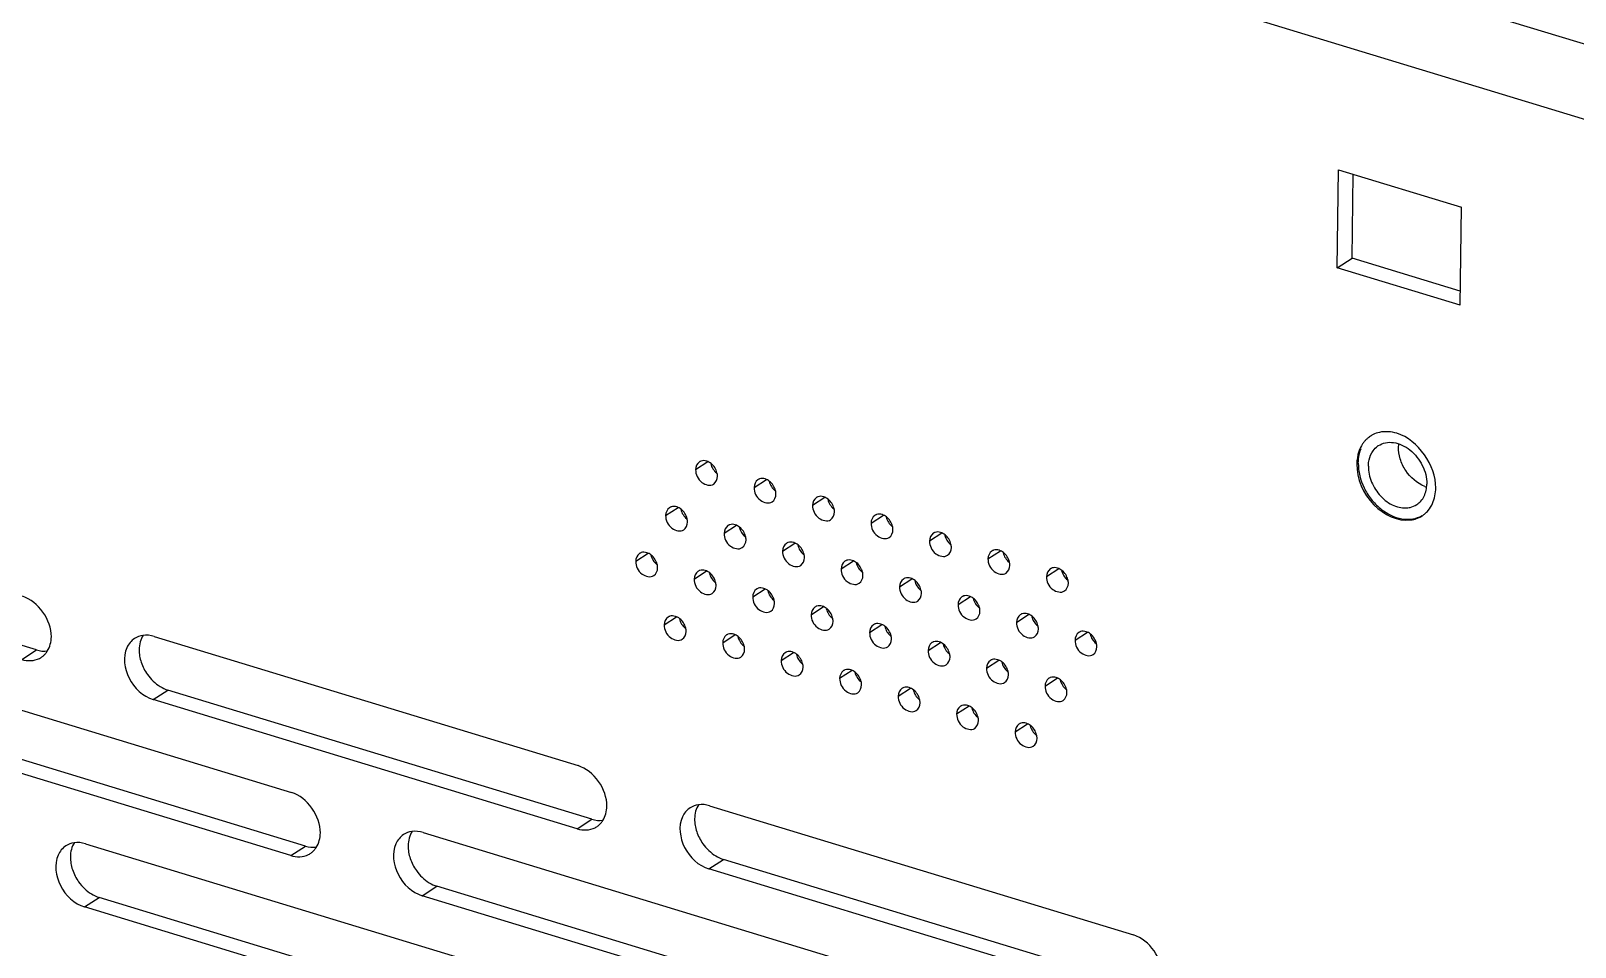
# Model space of a CAD drawing. Header units: millimetres. Extents: x -177 to 18421, y -5017 to 3255.
# Drawn here: x 13076 to 13097.94, y 2012.92 to 2025.94 of the extents above; entities that cross this region are included whole.
import ezdxf

# ---------------------------------------------------------------- set-up
doc = ezdxf.new("R2010")
doc.units = ezdxf.units.MM
doc.header["$LTSCALE"] = 46.255
doc.layers.get('0').update_dxf_attribs({"linetype": 'CONTINUOUS'})
doc.layers.add('02___PRT_ALL_AXES', color=7, linetype='CONTINUOUS')

msp = doc.modelspace()

# ---------------------------------------------------------------- linework, layer by layer
at = {"color": 3, "linetype": 'Continuous'}
for p, q in [((13108.245, 2022.651), (13014.996, 2051.076)), ((13107.819, 2021.708), (13014.57, 2050.132)), ((13094.564, 2022.571), (13094.582, 2023.963)), ((13094.582, 2023.963), (13096.327, 2023.431)), ((13096.31, 2022.039), (13096.327, 2023.431)), ((13096.31, 2022.039), (13094.564, 2022.571)), ((13077.748, 2017.331), (13083.773, 2015.495)), ((13073.675, 2016.95), (13079.701, 2015.114)), ((13083.762, 2014.597), (13077.736, 2016.434)), ((13079.689, 2014.216), (13073.664, 2016.052)), ((13085.643, 2014.925), (13091.669, 2013.088)), ((13081.571, 2014.544), (13087.596, 2012.707)), ((13076.771, 2014.384), (13082.589, 2012.611)), ((13091.657, 2012.19), (13085.632, 2014.027)), ((13087.585, 2011.809), (13081.559, 2013.646)), ((13082.577, 2011.713), (13076.76, 2013.486))]:
    msp.add_line(p, q, dxfattribs=at)
at = {"color": 7, "linetype": 'Continuous'}
for p, q in [((13094.773, 2022.706), (13094.788, 2023.9)), ((13094.564, 2022.571), (13094.773, 2022.706)), ((13096.312, 2022.237), (13094.773, 2022.706)), ((13094.841, 2019.783), (13094.861, 2019.795)), ((13076.075, 2017.139), (13070.049, 2018.975)), ((13075.866, 2017.004), (13076.075, 2017.139)), ((13077.736, 2016.434), (13077.945, 2016.569)), ((13083.97, 2014.732), (13077.945, 2016.569)), ((13079.898, 2014.351), (13073.872, 2016.188)), ((13083.762, 2014.597), (13083.97, 2014.732)), ((13079.689, 2014.216), (13079.898, 2014.351)), ((13085.632, 2014.027), (13085.84, 2014.162)), ((13091.866, 2012.325), (13085.84, 2014.162)), ((13076.76, 2013.486), (13076.968, 2013.621)), ((13082.786, 2011.848), (13076.968, 2013.621)), ((13081.559, 2013.646), (13081.768, 2013.781)), ((13087.793, 2011.944), (13081.768, 2013.781))]:
    msp.add_line(p, q, dxfattribs=at)
at = {"color": 3, "linetype": 'Continuous'}
for centre, radius, start, end in [((13095.243, 2019.857), 0.383, 116.5592, 119.6843), ((13095.248, 2019.845), 0.396, 102.4555, 116.4908), ((13095.243, 2019.858), 0.381, 127.4008, 133.1466), ((13095.24, 2019.861), 0.377, 122.9462, 127.3869), ((13095.242, 2019.859), 0.38, 119.6846, 122.9466), ((13095.556, 2019.371), 0.39, 309.36, 320.4232), ((13095.553, 2019.389), 0.407, 278.0167, 289.5149), ((13095.559, 2019.372), 0.389, 289.5533, 297.5639), ((13095.563, 2019.365), 0.381, 297.5773, 302.943), ((13095.565, 2019.362), 0.377, 302.9472, 306.1565), ((13095.565, 2019.362), 0.377, 306.1586, 309.3076), ((13075.991, 2017.269), 0.281, 297.2817, 302.9867), ((13075.992, 2017.267), 0.279, 302.9904, 307.4361), ((13075.991, 2017.269), 0.281, 307.4433, 311.4043), ((13083.886, 2014.862), 0.281, 297.2817, 302.9867), ((13083.888, 2014.86), 0.279, 302.9904, 307.4361), ((13083.886, 2014.862), 0.281, 307.4433, 311.4043), ((13079.814, 2014.481), 0.281, 307.4433, 311.4043), ((13079.814, 2014.481), 0.281, 297.2817, 302.9867), ((13079.815, 2014.479), 0.279, 302.9904, 307.4361)]:
    msp.add_arc(centre, radius, start, end, dxfattribs=at)
at = {"color": 7, "linetype": 'Continuous'}
for centre, radius, start, end in [((13095.896, 2020.021), 0.465, 174.0373, 179.2969), ((13095.975, 2019.888), 0.458, 248.4426, 251.849)]:
    msp.add_arc(centre, radius, start, end, dxfattribs=at)
at = {"color": 3, "linetype": 'Continuous'}
for points in [[(13095.41, 2020.218), (13095.331, 2020.242), (13095.244, 2020.249), (13095.163, 2020.231)], [(13095.963, 2019.441), (13095.967, 2019.758), (13095.714, 2020.125), (13095.41, 2020.218)], [(13094.924, 2020.068), (13094.901, 2020.034), (13094.883, 2019.997), (13094.87, 2019.958)], [(13094.87, 2019.958), (13094.851, 2019.902), (13094.842, 2019.842), (13094.841, 2019.783)], [(13095.918, 2019.222), (13095.948, 2019.29), (13095.962, 2019.366), (13095.963, 2019.441)], [(13095.857, 2019.123), (13095.881, 2019.153), (13095.902, 2019.186), (13095.918, 2019.222)], [(13076.288, 2017.326), (13076.291, 2017.561), (13076.103, 2017.833), (13075.878, 2017.901)], [(13077.588, 2017.346), (13077.547, 2017.34), (13077.505, 2017.325), (13077.47, 2017.302)], [(13077.748, 2017.331), (13077.697, 2017.347), (13077.641, 2017.353), (13077.588, 2017.346)], [(13076.23, 2017.12), (13076.269, 2017.18), (13076.287, 2017.255), (13076.288, 2017.326)], [(13077.47, 2017.302), (13077.422, 2017.271), (13077.383, 2017.223), (13077.36, 2017.171)], [(13075.866, 2017.004), (13075.947, 2016.979), (13076.045, 2016.98), (13076.12, 2017.019)], [(13084.183, 2014.919), (13084.186, 2015.155), (13083.998, 2015.426), (13083.773, 2015.495)], [(13080.111, 2014.538), (13080.114, 2014.774), (13079.926, 2015.045), (13079.701, 2015.114)], [(13085.484, 2014.939), (13085.442, 2014.933), (13085.401, 2014.918), (13085.365, 2014.895)], [(13085.643, 2014.925), (13085.592, 2014.94), (13085.537, 2014.947), (13085.484, 2014.939)], [(13084.125, 2014.713), (13084.164, 2014.773), (13084.182, 2014.848), (13084.183, 2014.919)], [(13085.365, 2014.895), (13085.318, 2014.864), (13085.279, 2014.817), (13085.256, 2014.765)], [(13080.053, 2014.332), (13080.092, 2014.392), (13080.11, 2014.467), (13080.111, 2014.538)], [(13081.293, 2014.514), (13081.245, 2014.483), (13081.207, 2014.435), (13081.183, 2014.384)], [(13081.411, 2014.558), (13081.37, 2014.552), (13081.328, 2014.537), (13081.293, 2014.514)], [(13081.571, 2014.544), (13081.52, 2014.559), (13081.464, 2014.565), (13081.411, 2014.558)], [(13083.762, 2014.597), (13083.843, 2014.572), (13083.94, 2014.573), (13084.015, 2014.612)], [(13076.493, 2014.355), (13076.446, 2014.324), (13076.407, 2014.276), (13076.384, 2014.224)], [(13076.612, 2014.398), (13076.57, 2014.393), (13076.529, 2014.378), (13076.493, 2014.355)], [(13076.771, 2014.384), (13076.72, 2014.4), (13076.665, 2014.406), (13076.612, 2014.398)], [(13079.689, 2014.216), (13079.77, 2014.191), (13079.868, 2014.192), (13079.943, 2014.231)], [(13092.078, 2012.512), (13092.081, 2012.748), (13091.894, 2013.019), (13091.669, 2013.088)]]:
    msp.add_open_spline(points, degree=3, dxfattribs=at)
for points, knots in [([(13094.982, 2020.136), (13094.971, 2020.126), (13094.951, 2020.104), (13094.933, 2020.081), (13094.924, 2020.068)], [0, 0, 0, 0, 0.496442, 1, 1, 1, 1]), ([(13094.841, 2019.783), (13094.839, 2019.573), (13095.008, 2019.17), (13095.422, 2018.96), (13095.61, 2018.986)], [0, 0, 0, 0, 0.525156, 1, 1, 1, 1]), ([(13076.177, 2017.058), (13076.187, 2017.067), (13076.206, 2017.086), (13076.222, 2017.108), (13076.23, 2017.12)], [0, 0, 0, 0, 0.495742, 1, 1, 1, 1]), ([(13077.36, 2017.171), (13077.301, 2017.039), (13077.349, 2016.703), (13077.59, 2016.478), (13077.736, 2016.434)], [0, 0, 0, 0, 0.486189, 1, 1, 1, 1]), ([(13084.072, 2014.651), (13084.082, 2014.66), (13084.101, 2014.68), (13084.118, 2014.701), (13084.125, 2014.713)], [0, 0, 0, 0, 0.495742, 1, 1, 1, 1]), ([(13085.256, 2014.765), (13085.196, 2014.633), (13085.244, 2014.296), (13085.485, 2014.072), (13085.632, 2014.027)], [0, 0, 0, 0, 0.486189, 1, 1, 1, 1]), ([(13080, 2014.27), (13080.01, 2014.279), (13080.029, 2014.298), (13080.045, 2014.32), (13080.053, 2014.332)], [0, 0, 0, 0, 0.495742, 1, 1, 1, 1]), ([(13081.183, 2014.384), (13081.124, 2014.252), (13081.172, 2013.915), (13081.413, 2013.69), (13081.559, 2013.646)], [0, 0, 0, 0, 0.486189, 1, 1, 1, 1]), ([(13076.384, 2014.224), (13076.325, 2014.092), (13076.373, 2013.755), (13076.613, 2013.531), (13076.76, 2013.486)], [0, 0, 0, 0, 0.486189, 1, 1, 1, 1])]:
    msp.add_open_spline(points, degree=3, knots=knots, dxfattribs=at)
at = {"color": 7, "linetype": 'Continuous'}
msp.add_open_spline([(13095.807, 2019.463), (13095.698, 2019.506), (13095.554, 2019.634), (13095.451, 2019.848), (13095.431, 2019.968), (13095.432, 2020.026)], degree=3, knots=[0, 0, 0, 0, 0.495892, 0.75495, 1, 1, 1, 1], dxfattribs=at)
for points in [[(13077.593, 2017.35), (13077.554, 2017.291), (13077.536, 2017.216), (13077.535, 2017.144)], [(13076.075, 2017.139), (13076.126, 2017.123), (13076.181, 2017.117), (13076.234, 2017.124)], [(13077.535, 2017.144), (13077.534, 2017.083), (13077.545, 2017.021), (13077.564, 2016.963)], [(13077.564, 2016.963), (13077.585, 2016.901), (13077.615, 2016.842), (13077.653, 2016.79)], [(13077.653, 2016.79), (13077.701, 2016.722), (13077.763, 2016.662), (13077.834, 2016.619)], [(13077.834, 2016.619), (13077.869, 2016.598), (13077.906, 2016.58), (13077.945, 2016.569)], [(13085.488, 2014.944), (13085.449, 2014.884), (13085.431, 2014.809), (13085.43, 2014.738)], [(13083.97, 2014.732), (13084.021, 2014.716), (13084.077, 2014.71), (13084.13, 2014.718)], [(13085.43, 2014.738), (13085.43, 2014.676), (13085.44, 2014.614), (13085.46, 2014.556)], [(13081.416, 2014.563), (13081.377, 2014.503), (13081.359, 2014.428), (13081.358, 2014.356)], [(13085.46, 2014.556), (13085.48, 2014.495), (13085.51, 2014.436), (13085.548, 2014.383)], [(13076.616, 2014.403), (13076.577, 2014.343), (13076.559, 2014.268), (13076.558, 2014.197)], [(13079.898, 2014.351), (13079.949, 2014.335), (13080.004, 2014.329), (13080.057, 2014.337)], [(13081.358, 2014.356), (13081.357, 2014.295), (13081.368, 2014.233), (13081.387, 2014.175)], [(13085.548, 2014.383), (13085.596, 2014.315), (13085.658, 2014.255), (13085.73, 2014.212)], [(13076.558, 2014.197), (13076.558, 2014.136), (13076.569, 2014.074), (13076.588, 2014.016)], [(13081.387, 2014.175), (13081.408, 2014.114), (13081.438, 2014.055), (13081.476, 2014.002)], [(13085.73, 2014.212), (13085.764, 2014.191), (13085.801, 2014.174), (13085.84, 2014.162)], [(13076.588, 2014.016), (13076.608, 2013.954), (13076.639, 2013.895), (13076.676, 2013.842)], [(13076.676, 2013.842), (13076.724, 2013.775), (13076.787, 2013.714), (13076.858, 2013.671)], [(13081.476, 2014.002), (13081.524, 2013.934), (13081.586, 2013.874), (13081.657, 2013.831)], [(13081.657, 2013.831), (13081.692, 2013.81), (13081.729, 2013.793), (13081.768, 2013.781)], [(13076.858, 2013.671), (13076.892, 2013.65), (13076.93, 2013.633), (13076.968, 2013.621)]]:
    msp.add_open_spline(points, degree=3, dxfattribs=at)
at = {"layer": '02___PRT_ALL_AXES', "color": 7, "linetype": 'Continuous'}
for p, q in [((13085.444, 2019.702), (13085.62, 2019.816)), ((13086.275, 2019.448), (13086.451, 2019.562)), ((13085.018, 2019.051), (13085.194, 2019.165)), ((13087.106, 2019.195), (13087.282, 2019.309)), ((13085.849, 2018.797), (13086.025, 2018.911)), ((13087.937, 2018.942), (13088.113, 2019.056)), ((13086.68, 2018.544), (13086.856, 2018.658)), ((13088.768, 2018.688), (13088.944, 2018.802)), ((13084.593, 2018.4), (13084.769, 2018.514)), ((13089.599, 2018.435), (13089.775, 2018.549)), ((13085.424, 2018.146), (13085.6, 2018.261)), ((13087.511, 2018.291), (13087.688, 2018.405)), ((13090.43, 2018.182), (13090.606, 2018.296)), ((13086.255, 2017.893), (13086.431, 2018.007)), ((13088.342, 2018.037), (13088.519, 2018.151)), ((13089.174, 2017.784), (13089.35, 2017.898)), ((13084.998, 2017.496), (13085.174, 2017.61)), ((13087.086, 2017.64), (13087.262, 2017.754)), ((13090.005, 2017.531), (13090.181, 2017.645)), ((13085.829, 2017.242), (13086.005, 2017.356)), ((13087.917, 2017.386), (13088.093, 2017.501)), ((13090.836, 2017.277), (13091.012, 2017.391)), ((13088.748, 2017.133), (13088.924, 2017.247)), ((13086.66, 2016.989), (13086.837, 2017.103)), ((13089.579, 2016.88), (13089.755, 2016.994)), ((13087.491, 2016.736), (13087.668, 2016.85)), ((13090.41, 2016.626), (13090.586, 2016.741)), ((13088.323, 2016.482), (13088.499, 2016.596)), ((13089.154, 2016.229), (13089.33, 2016.343)), ((13089.985, 2015.976), (13090.161, 2016.09))]:
    msp.add_line(p, q, dxfattribs=at)
msp.add_arc((13095.301, 2019.808), 0.28, 122.931, 124.8048, dxfattribs=at)
for points, knots in [([(13094.862, 2019.794), (13094.862, 2019.812), (13094.866, 2019.884), (13094.883, 2019.955), (13094.904, 2020.004)], [0, 0, 0, 0, 0.260904, 1, 1, 1, 1]), ([(13095.054, 2019.942), (13095.06, 2019.952), (13095.083, 2019.988), (13095.115, 2020.019), (13095.141, 2020.038)], [0, 0, 0, 0, 0.255972, 1, 1, 1, 1]), ([(13095.149, 2020.043), (13095.179, 2020.062), (13095.25, 2020.091), (13095.367, 2020.092), (13095.487, 2020.055), (13095.641, 2019.958), (13095.788, 2019.773), (13095.837, 2019.587), (13095.836, 2019.497)], [0, 0, 0, 0, 0.104499, 0.215013, 0.33495, 0.464326, 0.737172, 1, 1, 1, 1]), ([(13094.862, 2019.794), (13094.86, 2019.674), (13094.908, 2019.488), (13095.039, 2019.28), (13095.169, 2019.146), (13095.318, 2019.049), (13095.477, 2018.996), (13095.634, 2018.992), (13095.729, 2019.025), (13095.771, 2019.049)], [0, 0, 0, 0, 0.261536, 0.399305, 0.53503, 0.664414, 0.784668, 0.895542, 1, 1, 1, 1]), ([(13095.005, 2019.75), (13095.005, 2019.767), (13095.01, 2019.834), (13095.03, 2019.9), (13095.054, 2019.942)], [0, 0, 0, 0, 0.264095, 1, 1, 1, 1]), ([(13095.005, 2019.75), (13095.004, 2019.674), (13095.039, 2019.516), (13095.148, 2019.349), (13095.266, 2019.245), (13095.364, 2019.189), (13095.465, 2019.158), (13095.534, 2019.155), (13095.566, 2019.159)], [0, 0, 0, 0, 0.253663, 0.520298, 0.650767, 0.775044, 0.891457, 1, 1, 1, 1]), ([(13095.692, 2019.204), (13095.714, 2019.218), (13095.756, 2019.254), (13095.818, 2019.349), (13095.835, 2019.438), (13095.836, 2019.497)], [0, 0, 0, 0, 0.234321, 0.476309, 1, 1, 1, 1]), ([(13095.566, 2019.159), (13095.578, 2019.16), (13095.622, 2019.168), (13095.664, 2019.185), (13095.692, 2019.204)], [0, 0, 0, 0, 0.255835, 1, 1, 1, 1])]:
    msp.add_open_spline(points, degree=3, knots=knots, dxfattribs=at)
at = {"layer": '02___PRT_ALL_AXES', "color": 3, "linetype": 'Continuous'}
for points in [[(13085.498, 2019.811), (13085.464, 2019.788), (13085.444, 2019.742), (13085.444, 2019.702)], [(13085.748, 2019.658), (13085.735, 2019.708), (13085.705, 2019.757), (13085.665, 2019.789)], [(13085.701, 2019.497), (13085.734, 2019.52), (13085.755, 2019.566), (13085.755, 2019.607)], [(13086.329, 2019.558), (13086.296, 2019.535), (13086.275, 2019.489), (13086.275, 2019.448)], [(13086.58, 2019.404), (13086.566, 2019.454), (13086.536, 2019.503), (13086.496, 2019.535)], [(13086.532, 2019.244), (13086.566, 2019.267), (13086.586, 2019.313), (13086.586, 2019.353)], [(13085.073, 2019.16), (13085.039, 2019.137), (13085.019, 2019.091), (13085.018, 2019.051)], [(13085.323, 2019.007), (13085.31, 2019.057), (13085.28, 2019.106), (13085.239, 2019.138)], [(13087.16, 2019.304), (13087.127, 2019.281), (13087.106, 2019.236), (13087.106, 2019.195)], [(13087.411, 2019.151), (13087.397, 2019.201), (13087.368, 2019.25), (13087.327, 2019.282)], [(13087.363, 2018.99), (13087.397, 2019.014), (13087.417, 2019.059), (13087.417, 2019.1)], [(13085.275, 2018.846), (13085.309, 2018.869), (13085.329, 2018.915), (13085.33, 2018.956)], [(13085.904, 2018.907), (13085.87, 2018.884), (13085.85, 2018.838), (13085.849, 2018.797)], [(13086.154, 2018.754), (13086.141, 2018.804), (13086.111, 2018.852), (13086.07, 2018.884)], [(13087.991, 2019.051), (13087.958, 2019.028), (13087.937, 2018.982), (13087.937, 2018.942)], [(13088.242, 2018.898), (13088.228, 2018.948), (13088.199, 2018.997), (13088.158, 2019.029)], [(13086.106, 2018.593), (13086.14, 2018.616), (13086.16, 2018.662), (13086.161, 2018.702)], [(13088.194, 2018.737), (13088.228, 2018.76), (13088.248, 2018.806), (13088.249, 2018.847)], [(13088.822, 2018.798), (13088.789, 2018.775), (13088.769, 2018.729), (13088.768, 2018.688)], [(13089.073, 2018.644), (13089.06, 2018.694), (13089.03, 2018.743), (13088.989, 2018.775)], [(13084.647, 2018.509), (13084.613, 2018.486), (13084.593, 2018.441), (13084.593, 2018.4)], [(13084.897, 2018.356), (13084.884, 2018.406), (13084.854, 2018.455), (13084.814, 2018.487)], [(13086.735, 2018.653), (13086.701, 2018.63), (13086.681, 2018.585), (13086.68, 2018.544)], [(13086.985, 2018.5), (13086.972, 2018.55), (13086.942, 2018.599), (13086.901, 2018.631)], [(13086.938, 2018.34), (13086.971, 2018.363), (13086.991, 2018.408), (13086.992, 2018.449)], [(13089.025, 2018.484), (13089.059, 2018.507), (13089.079, 2018.553), (13089.08, 2018.593)], [(13089.654, 2018.544), (13089.62, 2018.521), (13089.6, 2018.476), (13089.599, 2018.435)], [(13089.904, 2018.391), (13089.891, 2018.441), (13089.861, 2018.49), (13089.82, 2018.522)], [(13084.85, 2018.195), (13084.883, 2018.218), (13084.904, 2018.264), (13084.904, 2018.305)], [(13085.478, 2018.256), (13085.444, 2018.233), (13085.424, 2018.187), (13085.424, 2018.146)], [(13085.728, 2018.103), (13085.715, 2018.153), (13085.685, 2018.201), (13085.645, 2018.234)], [(13087.566, 2018.4), (13087.532, 2018.377), (13087.512, 2018.331), (13087.511, 2018.291)], [(13087.816, 2018.247), (13087.803, 2018.297), (13087.773, 2018.346), (13087.733, 2018.378)], [(13089.856, 2018.23), (13089.89, 2018.254), (13089.91, 2018.299), (13089.911, 2018.34)], [(13090.485, 2018.291), (13090.451, 2018.268), (13090.431, 2018.222), (13090.43, 2018.182)], [(13090.735, 2018.138), (13090.722, 2018.188), (13090.692, 2018.237), (13090.651, 2018.269)], [(13085.681, 2017.942), (13085.714, 2017.965), (13085.735, 2018.011), (13085.735, 2018.051)], [(13086.309, 2018.003), (13086.276, 2017.98), (13086.255, 2017.934), (13086.255, 2017.893)], [(13087.769, 2018.086), (13087.802, 2018.109), (13087.823, 2018.155), (13087.823, 2018.196)], [(13088.397, 2018.147), (13088.363, 2018.124), (13088.343, 2018.078), (13088.342, 2018.037)], [(13088.647, 2017.994), (13088.634, 2018.044), (13088.604, 2018.092), (13088.564, 2018.124)], [(13090.687, 2017.977), (13090.721, 2018), (13090.741, 2018.046), (13090.742, 2018.087)], [(13086.56, 2017.849), (13086.546, 2017.899), (13086.517, 2017.948), (13086.476, 2017.98)], [(13086.512, 2017.689), (13086.546, 2017.712), (13086.566, 2017.757), (13086.566, 2017.798)], [(13088.6, 2017.833), (13088.633, 2017.856), (13088.654, 2017.902), (13088.654, 2017.942)], [(13089.228, 2017.893), (13089.194, 2017.87), (13089.174, 2017.825), (13089.174, 2017.784)], [(13089.478, 2017.74), (13089.465, 2017.79), (13089.435, 2017.839), (13089.395, 2017.871)], [(13085.053, 2017.605), (13085.019, 2017.582), (13084.999, 2017.536), (13084.998, 2017.496)], [(13085.303, 2017.452), (13085.29, 2017.502), (13085.26, 2017.551), (13085.219, 2017.583)], [(13087.14, 2017.749), (13087.107, 2017.726), (13087.086, 2017.681), (13087.086, 2017.64)], [(13087.391, 2017.596), (13087.377, 2017.646), (13087.348, 2017.695), (13087.307, 2017.727)], [(13089.431, 2017.58), (13089.464, 2017.603), (13089.485, 2017.648), (13089.485, 2017.689)], [(13090.059, 2017.64), (13090.025, 2017.617), (13090.005, 2017.571), (13090.005, 2017.531)], [(13090.309, 2017.487), (13090.296, 2017.537), (13090.266, 2017.586), (13090.226, 2017.618)], [(13085.255, 2017.291), (13085.289, 2017.314), (13085.309, 2017.36), (13085.31, 2017.401)], [(13085.884, 2017.352), (13085.85, 2017.329), (13085.83, 2017.283), (13085.829, 2017.242)], [(13087.343, 2017.435), (13087.377, 2017.458), (13087.397, 2017.504), (13087.398, 2017.545)], [(13087.971, 2017.496), (13087.938, 2017.473), (13087.917, 2017.427), (13087.917, 2017.386)], [(13088.222, 2017.343), (13088.209, 2017.393), (13088.179, 2017.441), (13088.138, 2017.474)], [(13090.262, 2017.326), (13090.296, 2017.349), (13090.316, 2017.395), (13090.316, 2017.436)], [(13090.89, 2017.387), (13090.857, 2017.364), (13090.836, 2017.318), (13090.836, 2017.277)], [(13091.141, 2017.234), (13091.127, 2017.284), (13091.098, 2017.332), (13091.057, 2017.364)], [(13086.134, 2017.198), (13086.121, 2017.248), (13086.091, 2017.297), (13086.05, 2017.329)], [(13086.086, 2017.038), (13086.12, 2017.061), (13086.14, 2017.106), (13086.141, 2017.147)], [(13088.174, 2017.182), (13088.208, 2017.205), (13088.228, 2017.251), (13088.229, 2017.291)], [(13088.802, 2017.243), (13088.769, 2017.219), (13088.749, 2017.174), (13088.748, 2017.133)], [(13089.053, 2017.089), (13089.04, 2017.139), (13089.01, 2017.188), (13088.969, 2017.22)], [(13091.093, 2017.073), (13091.127, 2017.096), (13091.147, 2017.142), (13091.147, 2017.182)], [(13086.715, 2017.098), (13086.681, 2017.075), (13086.661, 2017.03), (13086.66, 2016.989)], [(13086.965, 2016.945), (13086.952, 2016.995), (13086.922, 2017.044), (13086.881, 2017.076)], [(13089.005, 2016.929), (13089.039, 2016.952), (13089.059, 2016.997), (13089.06, 2017.038)], [(13089.634, 2016.989), (13089.6, 2016.966), (13089.58, 2016.92), (13089.579, 2016.88)], [(13089.884, 2016.836), (13089.871, 2016.886), (13089.841, 2016.935), (13089.8, 2016.967)], [(13086.918, 2016.784), (13086.951, 2016.807), (13086.971, 2016.853), (13086.972, 2016.894)], [(13087.546, 2016.845), (13087.512, 2016.822), (13087.492, 2016.776), (13087.491, 2016.736)], [(13087.796, 2016.692), (13087.783, 2016.742), (13087.753, 2016.791), (13087.713, 2016.823)], [(13089.836, 2016.675), (13089.87, 2016.698), (13089.89, 2016.744), (13089.891, 2016.785)], [(13090.465, 2016.736), (13090.431, 2016.713), (13090.411, 2016.667), (13090.41, 2016.626)], [(13090.715, 2016.583), (13090.702, 2016.633), (13090.672, 2016.681), (13090.631, 2016.714)], [(13087.749, 2016.531), (13087.782, 2016.554), (13087.803, 2016.6), (13087.803, 2016.641)], [(13088.377, 2016.592), (13088.343, 2016.569), (13088.323, 2016.523), (13088.323, 2016.482)], [(13088.627, 2016.438), (13088.614, 2016.488), (13088.584, 2016.537), (13088.544, 2016.569)], [(13090.667, 2016.422), (13090.701, 2016.445), (13090.721, 2016.491), (13090.722, 2016.531)], [(13088.58, 2016.278), (13088.613, 2016.301), (13088.634, 2016.346), (13088.634, 2016.387)], [(13089.208, 2016.338), (13089.174, 2016.315), (13089.154, 2016.27), (13089.154, 2016.229)], [(13089.458, 2016.185), (13089.445, 2016.235), (13089.415, 2016.284), (13089.375, 2016.316)], [(13089.411, 2016.024), (13089.444, 2016.047), (13089.465, 2016.093), (13089.465, 2016.134)], [(13090.039, 2016.085), (13090.006, 2016.062), (13089.985, 2016.016), (13089.985, 2015.976)], [(13090.29, 2015.932), (13090.276, 2015.982), (13090.247, 2016.031), (13090.206, 2016.063)], [(13090.242, 2015.771), (13090.276, 2015.794), (13090.296, 2015.84), (13090.296, 2015.881)]]:
    msp.add_open_spline(points, degree=3, dxfattribs=at)
for points, knots in [([(13085.523, 2019.824), (13085.519, 2019.822), (13085.51, 2019.818), (13085.502, 2019.814), (13085.498, 2019.811)], [0, 0, 0, 0, 0.500738, 1, 1, 1, 1]), ([(13085.602, 2019.822), (13085.588, 2019.826), (13085.562, 2019.831), (13085.535, 2019.828), (13085.523, 2019.824)], [0, 0, 0, 0, 0.518631, 1, 1, 1, 1]), ([(13085.665, 2019.789), (13085.655, 2019.796), (13085.635, 2019.81), (13085.613, 2019.819), (13085.602, 2019.822)], [0, 0, 0, 0, 0.512123, 1, 1, 1, 1]), ([(13085.444, 2019.702), (13085.443, 2019.634), (13085.499, 2019.505), (13085.654, 2019.465), (13085.701, 2019.497)], [0, 0, 0, 0, 0.545197, 1, 1, 1, 1]), ([(13085.755, 2019.607), (13085.755, 2019.615), (13085.754, 2019.632), (13085.751, 2019.649), (13085.748, 2019.658)], [0, 0, 0, 0, 0.486171, 1, 1, 1, 1]), ([(13086.354, 2019.57), (13086.35, 2019.569), (13086.341, 2019.565), (13086.333, 2019.56), (13086.329, 2019.558)], [0, 0, 0, 0, 0.500738, 1, 1, 1, 1]), ([(13086.433, 2019.569), (13086.42, 2019.573), (13086.393, 2019.578), (13086.367, 2019.574), (13086.354, 2019.57)], [0, 0, 0, 0, 0.518631, 1, 1, 1, 1]), ([(13086.496, 2019.535), (13086.486, 2019.543), (13086.466, 2019.556), (13086.444, 2019.566), (13086.433, 2019.569)], [0, 0, 0, 0, 0.512123, 1, 1, 1, 1]), ([(13086.275, 2019.448), (13086.274, 2019.381), (13086.33, 2019.252), (13086.485, 2019.212), (13086.532, 2019.244)], [0, 0, 0, 0, 0.545197, 1, 1, 1, 1]), ([(13086.586, 2019.353), (13086.586, 2019.362), (13086.585, 2019.379), (13086.582, 2019.396), (13086.58, 2019.404)], [0, 0, 0, 0, 0.486171, 1, 1, 1, 1]), ([(13087.186, 2019.317), (13087.181, 2019.315), (13087.172, 2019.312), (13087.164, 2019.307), (13087.16, 2019.304)], [0, 0, 0, 0, 0.500738, 1, 1, 1, 1]), ([(13087.264, 2019.316), (13087.251, 2019.32), (13087.224, 2019.324), (13087.198, 2019.321), (13087.186, 2019.317)], [0, 0, 0, 0, 0.518631, 1, 1, 1, 1]), ([(13087.327, 2019.282), (13087.317, 2019.29), (13087.297, 2019.303), (13087.275, 2019.312), (13087.264, 2019.316)], [0, 0, 0, 0, 0.512123, 1, 1, 1, 1]), ([(13085.098, 2019.173), (13085.093, 2019.171), (13085.085, 2019.168), (13085.076, 2019.163), (13085.073, 2019.16)], [0, 0, 0, 0, 0.500738, 1, 1, 1, 1]), ([(13085.176, 2019.171), (13085.163, 2019.175), (13085.137, 2019.18), (13085.11, 2019.177), (13085.098, 2019.173)], [0, 0, 0, 0, 0.518631, 1, 1, 1, 1]), ([(13085.239, 2019.138), (13085.23, 2019.145), (13085.209, 2019.159), (13085.187, 2019.168), (13085.176, 2019.171)], [0, 0, 0, 0, 0.512123, 1, 1, 1, 1]), ([(13087.106, 2019.195), (13087.105, 2019.127), (13087.161, 2018.999), (13087.317, 2018.959), (13087.363, 2018.99)], [0, 0, 0, 0, 0.545197, 1, 1, 1, 1]), ([(13087.417, 2019.1), (13087.418, 2019.108), (13087.416, 2019.126), (13087.413, 2019.143), (13087.411, 2019.151)], [0, 0, 0, 0, 0.486171, 1, 1, 1, 1]), ([(13085.018, 2019.051), (13085.017, 2018.983), (13085.073, 2018.854), (13085.229, 2018.814), (13085.275, 2018.846)], [0, 0, 0, 0, 0.545197, 1, 1, 1, 1]), ([(13085.33, 2018.956), (13085.33, 2018.964), (13085.329, 2018.981), (13085.325, 2018.998), (13085.323, 2019.007)], [0, 0, 0, 0, 0.486171, 1, 1, 1, 1]), ([(13085.929, 2018.919), (13085.924, 2018.918), (13085.916, 2018.914), (13085.908, 2018.909), (13085.904, 2018.907)], [0, 0, 0, 0, 0.500738, 1, 1, 1, 1]), ([(13086.007, 2018.918), (13085.994, 2018.922), (13085.968, 2018.927), (13085.941, 2018.923), (13085.929, 2018.919)], [0, 0, 0, 0, 0.518631, 1, 1, 1, 1]), ([(13086.07, 2018.884), (13086.061, 2018.892), (13086.041, 2018.905), (13086.018, 2018.915), (13086.007, 2018.918)], [0, 0, 0, 0, 0.512123, 1, 1, 1, 1]), ([(13087.937, 2018.942), (13087.936, 2018.874), (13087.992, 2018.745), (13088.148, 2018.705), (13088.194, 2018.737)], [0, 0, 0, 0, 0.545197, 1, 1, 1, 1]), ([(13088.017, 2019.064), (13088.012, 2019.062), (13088.003, 2019.058), (13087.995, 2019.054), (13087.991, 2019.051)], [0, 0, 0, 0, 0.500738, 1, 1, 1, 1]), ([(13088.095, 2019.062), (13088.082, 2019.066), (13088.055, 2019.071), (13088.029, 2019.068), (13088.017, 2019.064)], [0, 0, 0, 0, 0.518631, 1, 1, 1, 1]), ([(13088.158, 2019.029), (13088.148, 2019.036), (13088.128, 2019.05), (13088.106, 2019.059), (13088.095, 2019.062)], [0, 0, 0, 0, 0.512123, 1, 1, 1, 1]), ([(13088.249, 2018.847), (13088.249, 2018.855), (13088.247, 2018.872), (13088.244, 2018.889), (13088.242, 2018.898)], [0, 0, 0, 0, 0.486171, 1, 1, 1, 1]), ([(13085.849, 2018.797), (13085.848, 2018.73), (13085.904, 2018.601), (13086.06, 2018.561), (13086.106, 2018.593)], [0, 0, 0, 0, 0.545197, 1, 1, 1, 1]), ([(13086.161, 2018.702), (13086.161, 2018.711), (13086.16, 2018.728), (13086.156, 2018.745), (13086.154, 2018.754)], [0, 0, 0, 0, 0.486171, 1, 1, 1, 1]), ([(13086.76, 2018.666), (13086.756, 2018.665), (13086.747, 2018.661), (13086.739, 2018.656), (13086.735, 2018.653)], [0, 0, 0, 0, 0.500738, 1, 1, 1, 1]), ([(13086.838, 2018.665), (13086.825, 2018.669), (13086.799, 2018.673), (13086.772, 2018.67), (13086.76, 2018.666)], [0, 0, 0, 0, 0.518631, 1, 1, 1, 1]), ([(13086.901, 2018.631), (13086.892, 2018.639), (13086.872, 2018.652), (13086.849, 2018.661), (13086.838, 2018.665)], [0, 0, 0, 0, 0.512123, 1, 1, 1, 1]), ([(13088.768, 2018.688), (13088.767, 2018.621), (13088.823, 2018.492), (13088.979, 2018.452), (13089.025, 2018.484)], [0, 0, 0, 0, 0.545197, 1, 1, 1, 1]), ([(13088.848, 2018.81), (13088.843, 2018.809), (13088.834, 2018.805), (13088.826, 2018.8), (13088.822, 2018.798)], [0, 0, 0, 0, 0.500738, 1, 1, 1, 1]), ([(13088.926, 2018.809), (13088.913, 2018.813), (13088.887, 2018.818), (13088.86, 2018.814), (13088.848, 2018.81)], [0, 0, 0, 0, 0.518631, 1, 1, 1, 1]), ([(13088.989, 2018.775), (13088.98, 2018.783), (13088.959, 2018.796), (13088.937, 2018.806), (13088.926, 2018.809)], [0, 0, 0, 0, 0.512123, 1, 1, 1, 1]), ([(13084.672, 2018.522), (13084.668, 2018.52), (13084.659, 2018.517), (13084.651, 2018.512), (13084.647, 2018.509)], [0, 0, 0, 0, 0.500738, 1, 1, 1, 1]), ([(13084.751, 2018.52), (13084.737, 2018.524), (13084.711, 2018.529), (13084.684, 2018.526), (13084.672, 2018.522)], [0, 0, 0, 0, 0.518631, 1, 1, 1, 1]), ([(13084.814, 2018.487), (13084.804, 2018.495), (13084.784, 2018.508), (13084.762, 2018.517), (13084.751, 2018.52)], [0, 0, 0, 0, 0.512123, 1, 1, 1, 1]), ([(13086.68, 2018.544), (13086.679, 2018.476), (13086.735, 2018.348), (13086.891, 2018.308), (13086.938, 2018.34)], [0, 0, 0, 0, 0.545197, 1, 1, 1, 1]), ([(13086.992, 2018.449), (13086.992, 2018.457), (13086.991, 2018.475), (13086.987, 2018.492), (13086.985, 2018.5)], [0, 0, 0, 0, 0.486171, 1, 1, 1, 1]), ([(13089.08, 2018.593), (13089.08, 2018.602), (13089.079, 2018.619), (13089.075, 2018.636), (13089.073, 2018.644)], [0, 0, 0, 0, 0.486171, 1, 1, 1, 1]), ([(13089.679, 2018.557), (13089.674, 2018.555), (13089.666, 2018.552), (13089.657, 2018.547), (13089.654, 2018.544)], [0, 0, 0, 0, 0.500738, 1, 1, 1, 1]), ([(13089.757, 2018.556), (13089.744, 2018.56), (13089.718, 2018.564), (13089.691, 2018.561), (13089.679, 2018.557)], [0, 0, 0, 0, 0.518631, 1, 1, 1, 1]), ([(13089.82, 2018.522), (13089.811, 2018.53), (13089.79, 2018.543), (13089.768, 2018.552), (13089.757, 2018.556)], [0, 0, 0, 0, 0.512123, 1, 1, 1, 1]), ([(13084.593, 2018.4), (13084.592, 2018.332), (13084.648, 2018.203), (13084.803, 2018.164), (13084.85, 2018.195)], [0, 0, 0, 0, 0.545197, 1, 1, 1, 1]), ([(13084.904, 2018.305), (13084.904, 2018.313), (13084.903, 2018.33), (13084.9, 2018.347), (13084.897, 2018.356)], [0, 0, 0, 0, 0.486171, 1, 1, 1, 1]), ([(13085.503, 2018.268), (13085.499, 2018.267), (13085.49, 2018.263), (13085.482, 2018.259), (13085.478, 2018.256)], [0, 0, 0, 0, 0.500738, 1, 1, 1, 1]), ([(13085.582, 2018.267), (13085.569, 2018.271), (13085.542, 2018.276), (13085.515, 2018.272), (13085.503, 2018.268)], [0, 0, 0, 0, 0.518631, 1, 1, 1, 1]), ([(13085.645, 2018.234), (13085.635, 2018.241), (13085.615, 2018.254), (13085.593, 2018.264), (13085.582, 2018.267)], [0, 0, 0, 0, 0.512123, 1, 1, 1, 1]), ([(13087.511, 2018.291), (13087.511, 2018.223), (13087.567, 2018.094), (13087.722, 2018.054), (13087.769, 2018.086)], [0, 0, 0, 0, 0.545197, 1, 1, 1, 1]), ([(13087.591, 2018.413), (13087.587, 2018.411), (13087.578, 2018.408), (13087.57, 2018.403), (13087.566, 2018.4)], [0, 0, 0, 0, 0.500738, 1, 1, 1, 1]), ([(13087.669, 2018.411), (13087.656, 2018.415), (13087.63, 2018.42), (13087.603, 2018.417), (13087.591, 2018.413)], [0, 0, 0, 0, 0.518631, 1, 1, 1, 1]), ([(13087.733, 2018.378), (13087.723, 2018.385), (13087.703, 2018.399), (13087.681, 2018.408), (13087.669, 2018.411)], [0, 0, 0, 0, 0.512123, 1, 1, 1, 1]), ([(13087.823, 2018.196), (13087.823, 2018.204), (13087.822, 2018.221), (13087.818, 2018.238), (13087.816, 2018.247)], [0, 0, 0, 0, 0.486171, 1, 1, 1, 1]), ([(13089.599, 2018.435), (13089.598, 2018.367), (13089.654, 2018.239), (13089.81, 2018.199), (13089.856, 2018.23)], [0, 0, 0, 0, 0.545197, 1, 1, 1, 1]), ([(13089.911, 2018.34), (13089.911, 2018.348), (13089.91, 2018.366), (13089.906, 2018.383), (13089.904, 2018.391)], [0, 0, 0, 0, 0.486171, 1, 1, 1, 1]), ([(13090.51, 2018.304), (13090.505, 2018.302), (13090.497, 2018.298), (13090.489, 2018.294), (13090.485, 2018.291)], [0, 0, 0, 0, 0.500738, 1, 1, 1, 1]), ([(13090.588, 2018.302), (13090.575, 2018.306), (13090.549, 2018.311), (13090.522, 2018.308), (13090.51, 2018.304)], [0, 0, 0, 0, 0.518631, 1, 1, 1, 1]), ([(13090.651, 2018.269), (13090.642, 2018.276), (13090.622, 2018.29), (13090.599, 2018.299), (13090.588, 2018.302)], [0, 0, 0, 0, 0.512123, 1, 1, 1, 1]), ([(13085.424, 2018.146), (13085.423, 2018.079), (13085.479, 2017.95), (13085.634, 2017.91), (13085.681, 2017.942)], [0, 0, 0, 0, 0.545197, 1, 1, 1, 1]), ([(13085.735, 2018.051), (13085.735, 2018.06), (13085.734, 2018.077), (13085.731, 2018.094), (13085.728, 2018.103)], [0, 0, 0, 0, 0.486171, 1, 1, 1, 1]), ([(13086.335, 2018.015), (13086.33, 2018.014), (13086.321, 2018.01), (13086.313, 2018.005), (13086.309, 2018.003)], [0, 0, 0, 0, 0.500738, 1, 1, 1, 1]), ([(13086.413, 2018.014), (13086.4, 2018.018), (13086.373, 2018.023), (13086.347, 2018.019), (13086.335, 2018.015)], [0, 0, 0, 0, 0.518631, 1, 1, 1, 1]), ([(13086.476, 2017.98), (13086.466, 2017.988), (13086.446, 2018.001), (13086.424, 2018.01), (13086.413, 2018.014)], [0, 0, 0, 0, 0.512123, 1, 1, 1, 1]), ([(13088.342, 2018.037), (13088.342, 2017.97), (13088.398, 2017.841), (13088.553, 2017.801), (13088.6, 2017.833)], [0, 0, 0, 0, 0.545197, 1, 1, 1, 1]), ([(13088.422, 2018.159), (13088.418, 2018.158), (13088.409, 2018.154), (13088.401, 2018.149), (13088.397, 2018.147)], [0, 0, 0, 0, 0.500738, 1, 1, 1, 1]), ([(13088.5, 2018.158), (13088.487, 2018.162), (13088.461, 2018.167), (13088.434, 2018.163), (13088.422, 2018.159)], [0, 0, 0, 0, 0.518631, 1, 1, 1, 1]), ([(13088.564, 2018.124), (13088.554, 2018.132), (13088.534, 2018.145), (13088.512, 2018.155), (13088.5, 2018.158)], [0, 0, 0, 0, 0.512123, 1, 1, 1, 1]), ([(13090.43, 2018.182), (13090.429, 2018.114), (13090.485, 2017.985), (13090.641, 2017.945), (13090.687, 2017.977)], [0, 0, 0, 0, 0.545197, 1, 1, 1, 1]), ([(13090.742, 2018.087), (13090.742, 2018.095), (13090.741, 2018.112), (13090.737, 2018.129), (13090.735, 2018.138)], [0, 0, 0, 0, 0.486171, 1, 1, 1, 1]), ([(13086.255, 2017.893), (13086.254, 2017.826), (13086.31, 2017.697), (13086.466, 2017.657), (13086.512, 2017.689)], [0, 0, 0, 0, 0.545197, 1, 1, 1, 1]), ([(13086.566, 2017.798), (13086.567, 2017.806), (13086.565, 2017.824), (13086.562, 2017.841), (13086.56, 2017.849)], [0, 0, 0, 0, 0.486171, 1, 1, 1, 1]), ([(13088.654, 2017.942), (13088.654, 2017.951), (13088.653, 2017.968), (13088.65, 2017.985), (13088.647, 2017.994)], [0, 0, 0, 0, 0.486171, 1, 1, 1, 1]), ([(13089.174, 2017.784), (13089.173, 2017.716), (13089.229, 2017.588), (13089.384, 2017.548), (13089.431, 2017.58)], [0, 0, 0, 0, 0.545197, 1, 1, 1, 1]), ([(13089.253, 2017.906), (13089.249, 2017.905), (13089.24, 2017.901), (13089.232, 2017.896), (13089.228, 2017.893)], [0, 0, 0, 0, 0.500738, 1, 1, 1, 1]), ([(13089.332, 2017.905), (13089.318, 2017.909), (13089.292, 2017.913), (13089.265, 2017.91), (13089.253, 2017.906)], [0, 0, 0, 0, 0.518631, 1, 1, 1, 1]), ([(13089.395, 2017.871), (13089.385, 2017.879), (13089.365, 2017.892), (13089.343, 2017.901), (13089.332, 2017.905)], [0, 0, 0, 0, 0.512123, 1, 1, 1, 1]), ([(13085.078, 2017.618), (13085.073, 2017.616), (13085.065, 2017.612), (13085.056, 2017.608), (13085.053, 2017.605)], [0, 0, 0, 0, 0.500738, 1, 1, 1, 1]), ([(13085.156, 2017.616), (13085.143, 2017.62), (13085.117, 2017.625), (13085.09, 2017.622), (13085.078, 2017.618)], [0, 0, 0, 0, 0.518631, 1, 1, 1, 1]), ([(13085.219, 2017.583), (13085.21, 2017.59), (13085.19, 2017.604), (13085.167, 2017.613), (13085.156, 2017.616)], [0, 0, 0, 0, 0.512123, 1, 1, 1, 1]), ([(13087.086, 2017.64), (13087.085, 2017.572), (13087.141, 2017.443), (13087.297, 2017.404), (13087.343, 2017.435)], [0, 0, 0, 0, 0.545197, 1, 1, 1, 1]), ([(13087.166, 2017.762), (13087.161, 2017.76), (13087.152, 2017.757), (13087.144, 2017.752), (13087.14, 2017.749)], [0, 0, 0, 0, 0.500738, 1, 1, 1, 1]), ([(13087.244, 2017.76), (13087.231, 2017.764), (13087.204, 2017.769), (13087.178, 2017.766), (13087.166, 2017.762)], [0, 0, 0, 0, 0.518631, 1, 1, 1, 1]), ([(13087.307, 2017.727), (13087.297, 2017.735), (13087.277, 2017.748), (13087.255, 2017.757), (13087.244, 2017.76)], [0, 0, 0, 0, 0.512123, 1, 1, 1, 1]), ([(13087.398, 2017.545), (13087.398, 2017.553), (13087.396, 2017.57), (13087.393, 2017.587), (13087.391, 2017.596)], [0, 0, 0, 0, 0.486171, 1, 1, 1, 1]), ([(13089.485, 2017.689), (13089.485, 2017.697), (13089.484, 2017.715), (13089.481, 2017.732), (13089.478, 2017.74)], [0, 0, 0, 0, 0.486171, 1, 1, 1, 1]), ([(13090.084, 2017.653), (13090.08, 2017.651), (13090.071, 2017.648), (13090.063, 2017.643), (13090.059, 2017.64)], [0, 0, 0, 0, 0.500738, 1, 1, 1, 1]), ([(13090.163, 2017.651), (13090.15, 2017.655), (13090.123, 2017.66), (13090.097, 2017.657), (13090.084, 2017.653)], [0, 0, 0, 0, 0.518631, 1, 1, 1, 1]), ([(13090.226, 2017.618), (13090.216, 2017.625), (13090.196, 2017.639), (13090.174, 2017.648), (13090.163, 2017.651)], [0, 0, 0, 0, 0.512123, 1, 1, 1, 1]), ([(13084.998, 2017.496), (13084.997, 2017.428), (13085.053, 2017.299), (13085.209, 2017.259), (13085.255, 2017.291)], [0, 0, 0, 0, 0.545197, 1, 1, 1, 1]), ([(13085.31, 2017.401), (13085.31, 2017.409), (13085.309, 2017.426), (13085.305, 2017.443), (13085.303, 2017.452)], [0, 0, 0, 0, 0.486171, 1, 1, 1, 1]), ([(13085.909, 2017.364), (13085.905, 2017.363), (13085.896, 2017.359), (13085.888, 2017.354), (13085.884, 2017.352)], [0, 0, 0, 0, 0.500738, 1, 1, 1, 1]), ([(13085.987, 2017.363), (13085.974, 2017.367), (13085.948, 2017.372), (13085.921, 2017.368), (13085.909, 2017.364)], [0, 0, 0, 0, 0.518631, 1, 1, 1, 1]), ([(13086.05, 2017.329), (13086.041, 2017.337), (13086.021, 2017.35), (13085.998, 2017.36), (13085.987, 2017.363)], [0, 0, 0, 0, 0.512123, 1, 1, 1, 1]), ([(13087.917, 2017.386), (13087.916, 2017.319), (13087.972, 2017.19), (13088.128, 2017.15), (13088.174, 2017.182)], [0, 0, 0, 0, 0.545197, 1, 1, 1, 1]), ([(13087.997, 2017.508), (13087.992, 2017.507), (13087.983, 2017.503), (13087.975, 2017.499), (13087.971, 2017.496)], [0, 0, 0, 0, 0.500738, 1, 1, 1, 1]), ([(13088.075, 2017.507), (13088.062, 2017.511), (13088.036, 2017.516), (13088.009, 2017.512), (13087.997, 2017.508)], [0, 0, 0, 0, 0.518631, 1, 1, 1, 1]), ([(13088.138, 2017.474), (13088.128, 2017.481), (13088.108, 2017.494), (13088.086, 2017.504), (13088.075, 2017.507)], [0, 0, 0, 0, 0.512123, 1, 1, 1, 1]), ([(13088.229, 2017.291), (13088.229, 2017.3), (13088.228, 2017.317), (13088.224, 2017.334), (13088.222, 2017.343)], [0, 0, 0, 0, 0.486171, 1, 1, 1, 1]), ([(13090.005, 2017.531), (13090.004, 2017.463), (13090.06, 2017.334), (13090.215, 2017.294), (13090.262, 2017.326)], [0, 0, 0, 0, 0.545197, 1, 1, 1, 1]), ([(13090.316, 2017.436), (13090.316, 2017.444), (13090.315, 2017.461), (13090.312, 2017.478), (13090.309, 2017.487)], [0, 0, 0, 0, 0.486171, 1, 1, 1, 1]), ([(13090.916, 2017.399), (13090.911, 2017.398), (13090.902, 2017.394), (13090.894, 2017.389), (13090.89, 2017.387)], [0, 0, 0, 0, 0.500738, 1, 1, 1, 1]), ([(13090.994, 2017.398), (13090.981, 2017.402), (13090.954, 2017.407), (13090.928, 2017.403), (13090.916, 2017.399)], [0, 0, 0, 0, 0.518631, 1, 1, 1, 1]), ([(13091.057, 2017.364), (13091.047, 2017.372), (13091.027, 2017.385), (13091.005, 2017.395), (13090.994, 2017.398)], [0, 0, 0, 0, 0.512123, 1, 1, 1, 1]), ([(13085.829, 2017.242), (13085.828, 2017.175), (13085.884, 2017.046), (13086.04, 2017.006), (13086.086, 2017.038)], [0, 0, 0, 0, 0.545197, 1, 1, 1, 1]), ([(13086.141, 2017.147), (13086.141, 2017.156), (13086.14, 2017.173), (13086.136, 2017.19), (13086.134, 2017.198)], [0, 0, 0, 0, 0.486171, 1, 1, 1, 1]), ([(13088.748, 2017.133), (13088.747, 2017.066), (13088.803, 2016.937), (13088.959, 2016.897), (13089.005, 2016.929)], [0, 0, 0, 0, 0.545197, 1, 1, 1, 1]), ([(13088.828, 2017.255), (13088.823, 2017.254), (13088.815, 2017.25), (13088.806, 2017.245), (13088.802, 2017.243)], [0, 0, 0, 0, 0.500738, 1, 1, 1, 1]), ([(13088.906, 2017.254), (13088.893, 2017.258), (13088.867, 2017.263), (13088.84, 2017.259), (13088.828, 2017.255)], [0, 0, 0, 0, 0.518631, 1, 1, 1, 1]), ([(13088.969, 2017.22), (13088.96, 2017.228), (13088.939, 2017.241), (13088.917, 2017.25), (13088.906, 2017.254)], [0, 0, 0, 0, 0.512123, 1, 1, 1, 1]), ([(13090.836, 2017.277), (13090.835, 2017.21), (13090.891, 2017.081), (13091.047, 2017.041), (13091.093, 2017.073)], [0, 0, 0, 0, 0.545197, 1, 1, 1, 1]), ([(13091.147, 2017.182), (13091.148, 2017.191), (13091.146, 2017.208), (13091.143, 2017.225), (13091.141, 2017.234)], [0, 0, 0, 0, 0.486171, 1, 1, 1, 1]), ([(13086.66, 2016.989), (13086.659, 2016.921), (13086.715, 2016.793), (13086.871, 2016.753), (13086.918, 2016.784)], [0, 0, 0, 0, 0.545197, 1, 1, 1, 1]), ([(13086.74, 2017.111), (13086.736, 2017.109), (13086.727, 2017.106), (13086.719, 2017.101), (13086.715, 2017.098)], [0, 0, 0, 0, 0.500738, 1, 1, 1, 1]), ([(13086.818, 2017.11), (13086.805, 2017.114), (13086.779, 2017.118), (13086.752, 2017.115), (13086.74, 2017.111)], [0, 0, 0, 0, 0.518631, 1, 1, 1, 1]), ([(13086.881, 2017.076), (13086.872, 2017.084), (13086.852, 2017.097), (13086.83, 2017.106), (13086.818, 2017.11)], [0, 0, 0, 0, 0.512123, 1, 1, 1, 1]), ([(13086.972, 2016.894), (13086.972, 2016.902), (13086.971, 2016.92), (13086.967, 2016.936), (13086.965, 2016.945)], [0, 0, 0, 0, 0.486171, 1, 1, 1, 1]), ([(13089.06, 2017.038), (13089.06, 2017.046), (13089.059, 2017.064), (13089.055, 2017.081), (13089.053, 2017.089)], [0, 0, 0, 0, 0.486171, 1, 1, 1, 1]), ([(13089.659, 2017.002), (13089.654, 2017), (13089.646, 2016.997), (13089.637, 2016.992), (13089.634, 2016.989)], [0, 0, 0, 0, 0.500738, 1, 1, 1, 1]), ([(13089.737, 2017), (13089.724, 2017.004), (13089.698, 2017.009), (13089.671, 2017.006), (13089.659, 2017.002)], [0, 0, 0, 0, 0.518631, 1, 1, 1, 1]), ([(13089.8, 2016.967), (13089.791, 2016.974), (13089.771, 2016.988), (13089.748, 2016.997), (13089.737, 2017)], [0, 0, 0, 0, 0.512123, 1, 1, 1, 1]), ([(13087.491, 2016.736), (13087.491, 2016.668), (13087.547, 2016.539), (13087.702, 2016.499), (13087.749, 2016.531)], [0, 0, 0, 0, 0.545197, 1, 1, 1, 1]), ([(13087.571, 2016.858), (13087.567, 2016.856), (13087.558, 2016.852), (13087.55, 2016.848), (13087.546, 2016.845)], [0, 0, 0, 0, 0.500738, 1, 1, 1, 1]), ([(13087.649, 2016.856), (13087.636, 2016.86), (13087.61, 2016.865), (13087.583, 2016.862), (13087.571, 2016.858)], [0, 0, 0, 0, 0.518631, 1, 1, 1, 1]), ([(13087.713, 2016.823), (13087.703, 2016.83), (13087.683, 2016.843), (13087.661, 2016.853), (13087.649, 2016.856)], [0, 0, 0, 0, 0.512123, 1, 1, 1, 1]), ([(13087.803, 2016.641), (13087.803, 2016.649), (13087.802, 2016.666), (13087.799, 2016.683), (13087.796, 2016.692)], [0, 0, 0, 0, 0.486171, 1, 1, 1, 1]), ([(13089.579, 2016.88), (13089.578, 2016.812), (13089.634, 2016.683), (13089.79, 2016.644), (13089.836, 2016.675)], [0, 0, 0, 0, 0.545197, 1, 1, 1, 1]), ([(13089.891, 2016.785), (13089.891, 2016.793), (13089.89, 2016.81), (13089.886, 2016.827), (13089.884, 2016.836)], [0, 0, 0, 0, 0.486171, 1, 1, 1, 1]), ([(13090.49, 2016.748), (13090.486, 2016.747), (13090.477, 2016.743), (13090.469, 2016.739), (13090.465, 2016.736)], [0, 0, 0, 0, 0.500738, 1, 1, 1, 1]), ([(13090.568, 2016.747), (13090.555, 2016.751), (13090.529, 2016.756), (13090.502, 2016.752), (13090.49, 2016.748)], [0, 0, 0, 0, 0.518631, 1, 1, 1, 1]), ([(13090.631, 2016.714), (13090.622, 2016.721), (13090.602, 2016.734), (13090.579, 2016.744), (13090.568, 2016.747)], [0, 0, 0, 0, 0.512123, 1, 1, 1, 1]), ([(13088.323, 2016.482), (13088.322, 2016.415), (13088.378, 2016.286), (13088.533, 2016.246), (13088.58, 2016.278)], [0, 0, 0, 0, 0.545197, 1, 1, 1, 1]), ([(13088.402, 2016.604), (13088.398, 2016.603), (13088.389, 2016.599), (13088.381, 2016.594), (13088.377, 2016.592)], [0, 0, 0, 0, 0.500738, 1, 1, 1, 1]), ([(13088.481, 2016.603), (13088.467, 2016.607), (13088.441, 2016.612), (13088.414, 2016.608), (13088.402, 2016.604)], [0, 0, 0, 0, 0.518631, 1, 1, 1, 1]), ([(13088.544, 2016.569), (13088.534, 2016.577), (13088.514, 2016.59), (13088.492, 2016.6), (13088.481, 2016.603)], [0, 0, 0, 0, 0.512123, 1, 1, 1, 1]), ([(13090.41, 2016.626), (13090.409, 2016.559), (13090.465, 2016.43), (13090.621, 2016.39), (13090.667, 2016.422)], [0, 0, 0, 0, 0.545197, 1, 1, 1, 1]), ([(13090.722, 2016.531), (13090.722, 2016.54), (13090.721, 2016.557), (13090.717, 2016.574), (13090.715, 2016.583)], [0, 0, 0, 0, 0.486171, 1, 1, 1, 1]), ([(13088.634, 2016.387), (13088.634, 2016.396), (13088.633, 2016.413), (13088.63, 2016.43), (13088.627, 2016.438)], [0, 0, 0, 0, 0.486171, 1, 1, 1, 1]), ([(13089.233, 2016.351), (13089.229, 2016.349), (13089.22, 2016.346), (13089.212, 2016.341), (13089.208, 2016.338)], [0, 0, 0, 0, 0.500738, 1, 1, 1, 1]), ([(13089.312, 2016.35), (13089.299, 2016.354), (13089.272, 2016.358), (13089.245, 2016.355), (13089.233, 2016.351)], [0, 0, 0, 0, 0.518631, 1, 1, 1, 1]), ([(13089.375, 2016.316), (13089.365, 2016.324), (13089.345, 2016.337), (13089.323, 2016.346), (13089.312, 2016.35)], [0, 0, 0, 0, 0.512123, 1, 1, 1, 1]), ([(13089.154, 2016.229), (13089.153, 2016.161), (13089.209, 2016.033), (13089.364, 2015.993), (13089.411, 2016.024)], [0, 0, 0, 0, 0.545197, 1, 1, 1, 1]), ([(13089.465, 2016.134), (13089.465, 2016.142), (13089.464, 2016.16), (13089.461, 2016.176), (13089.458, 2016.185)], [0, 0, 0, 0, 0.486171, 1, 1, 1, 1]), ([(13090.065, 2016.098), (13090.06, 2016.096), (13090.051, 2016.092), (13090.043, 2016.088), (13090.039, 2016.085)], [0, 0, 0, 0, 0.500738, 1, 1, 1, 1]), ([(13090.143, 2016.096), (13090.13, 2016.1), (13090.103, 2016.105), (13090.077, 2016.102), (13090.065, 2016.098)], [0, 0, 0, 0, 0.518631, 1, 1, 1, 1]), ([(13090.206, 2016.063), (13090.196, 2016.07), (13090.176, 2016.083), (13090.154, 2016.093), (13090.143, 2016.096)], [0, 0, 0, 0, 0.512123, 1, 1, 1, 1]), ([(13089.985, 2015.976), (13089.984, 2015.908), (13090.04, 2015.779), (13090.196, 2015.739), (13090.242, 2015.771)], [0, 0, 0, 0, 0.545197, 1, 1, 1, 1]), ([(13090.296, 2015.881), (13090.297, 2015.889), (13090.295, 2015.906), (13090.292, 2015.923), (13090.29, 2015.932)], [0, 0, 0, 0, 0.486171, 1, 1, 1, 1])]:
    msp.add_open_spline(points, degree=3, knots=knots, dxfattribs=at)
at = {"layer": '02___PRT_ALL_AXES', "color": 7, "linetype": 'Continuous'}
for points in [[(13085.659, 2019.785), (13085.672, 2019.735), (13085.702, 2019.687), (13085.743, 2019.654)], [(13086.49, 2019.532), (13086.503, 2019.482), (13086.533, 2019.433), (13086.574, 2019.401)], [(13085.233, 2019.135), (13085.247, 2019.084), (13085.276, 2019.036), (13085.317, 2019.004)], [(13087.321, 2019.279), (13087.334, 2019.229), (13087.364, 2019.18), (13087.405, 2019.148)], [(13086.065, 2018.881), (13086.078, 2018.831), (13086.108, 2018.782), (13086.148, 2018.75)], [(13088.152, 2019.025), (13088.166, 2018.975), (13088.195, 2018.927), (13088.236, 2018.894)], [(13088.983, 2018.772), (13088.997, 2018.722), (13089.026, 2018.673), (13089.067, 2018.641)], [(13084.808, 2018.484), (13084.821, 2018.434), (13084.851, 2018.385), (13084.892, 2018.353)], [(13086.896, 2018.628), (13086.909, 2018.578), (13086.939, 2018.529), (13086.979, 2018.497)], [(13089.814, 2018.519), (13089.828, 2018.469), (13089.857, 2018.42), (13089.898, 2018.388)], [(13085.639, 2018.23), (13085.652, 2018.18), (13085.682, 2018.132), (13085.723, 2018.099)], [(13087.727, 2018.375), (13087.74, 2018.324), (13087.77, 2018.276), (13087.81, 2018.244)], [(13090.646, 2018.265), (13090.659, 2018.215), (13090.689, 2018.167), (13090.729, 2018.134)], [(13088.558, 2018.121), (13088.571, 2018.071), (13088.601, 2018.022), (13088.642, 2017.99)], [(13086.47, 2017.977), (13086.483, 2017.927), (13086.513, 2017.878), (13086.554, 2017.846)], [(13089.389, 2017.868), (13089.402, 2017.818), (13089.432, 2017.769), (13089.473, 2017.737)], [(13085.214, 2017.579), (13085.227, 2017.529), (13085.257, 2017.481), (13085.297, 2017.448)], [(13087.301, 2017.724), (13087.314, 2017.674), (13087.344, 2017.625), (13087.385, 2017.593)], [(13090.22, 2017.615), (13090.233, 2017.564), (13090.263, 2017.516), (13090.304, 2017.484)], [(13088.132, 2017.47), (13088.146, 2017.42), (13088.175, 2017.371), (13088.216, 2017.339)], [(13091.051, 2017.361), (13091.064, 2017.311), (13091.094, 2017.262), (13091.135, 2017.23)], [(13086.045, 2017.326), (13086.058, 2017.276), (13086.088, 2017.227), (13086.128, 2017.195)], [(13088.963, 2017.217), (13088.977, 2017.167), (13089.006, 2017.118), (13089.047, 2017.086)], [(13086.876, 2017.073), (13086.889, 2017.023), (13086.919, 2016.974), (13086.959, 2016.942)], [(13089.795, 2016.964), (13089.808, 2016.914), (13089.838, 2016.865), (13089.878, 2016.833)], [(13087.707, 2016.819), (13087.72, 2016.769), (13087.75, 2016.721), (13087.79, 2016.688)], [(13090.626, 2016.71), (13090.639, 2016.66), (13090.669, 2016.611), (13090.709, 2016.579)], [(13088.538, 2016.566), (13088.551, 2016.516), (13088.581, 2016.467), (13088.622, 2016.435)], [(13089.369, 2016.313), (13089.382, 2016.263), (13089.412, 2016.214), (13089.453, 2016.182)], [(13090.2, 2016.059), (13090.213, 2016.009), (13090.243, 2015.961), (13090.284, 2015.928)]]:
    msp.add_open_spline(points, degree=3, dxfattribs=at)

doc.saveas('drawing.dxf')
